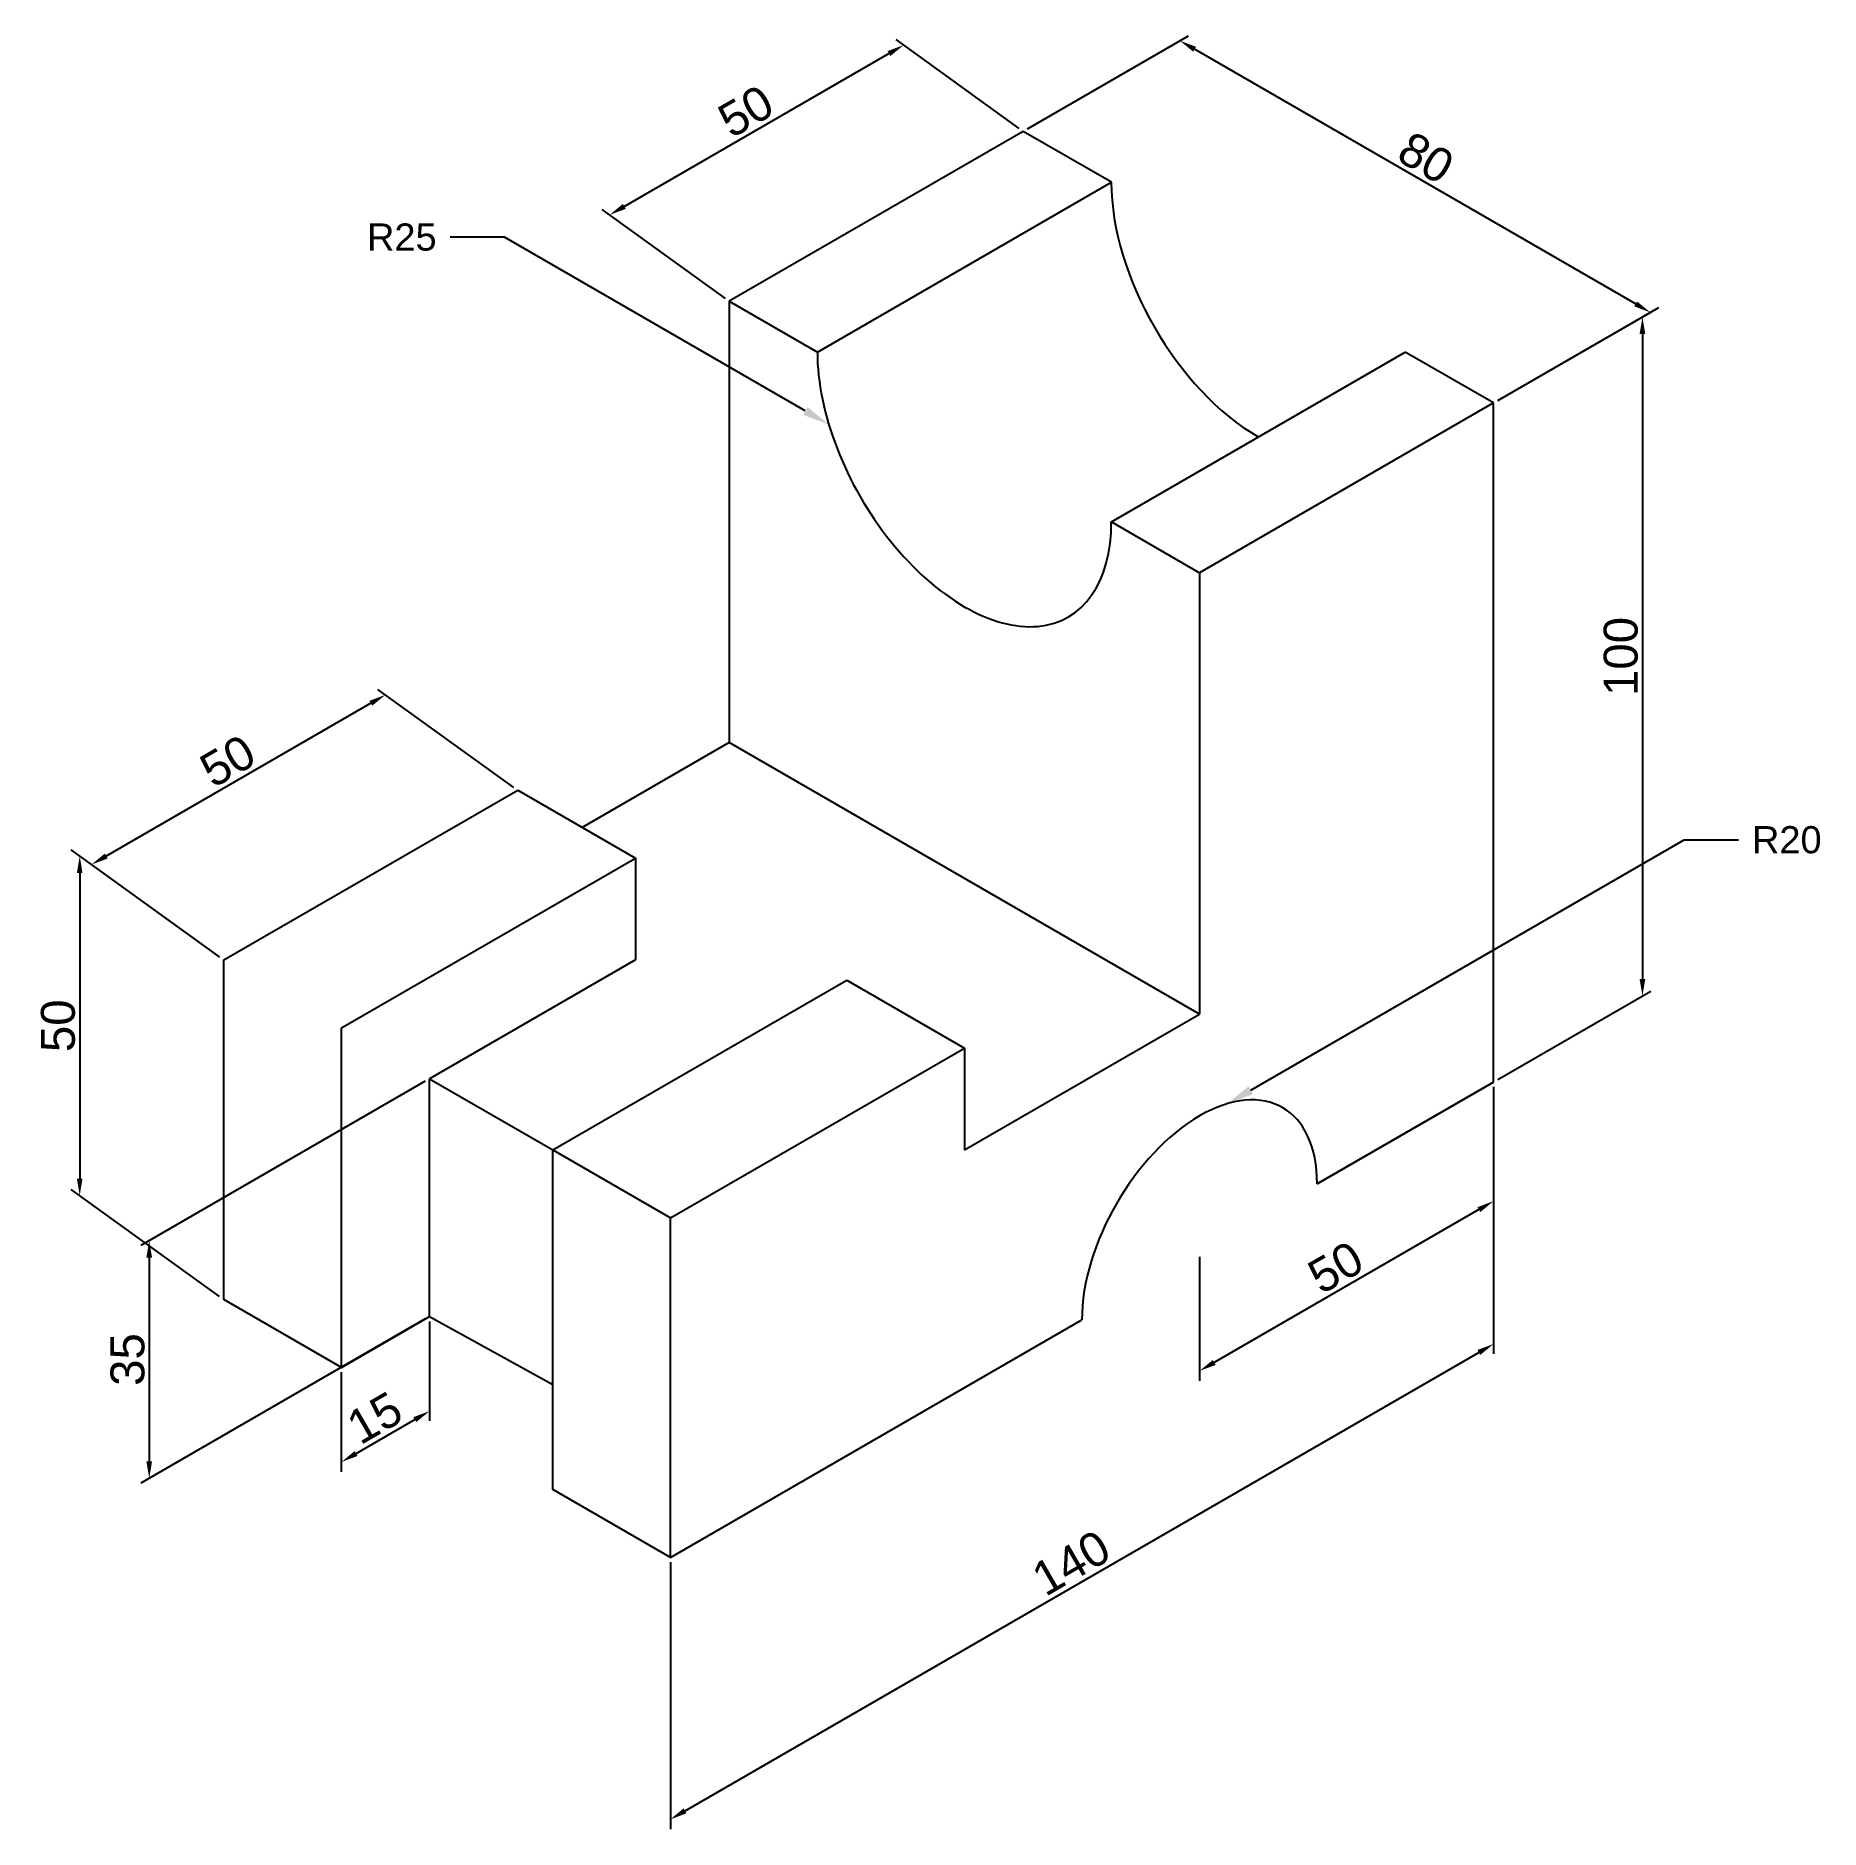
# Model space of a CAD drawing. Header units: millimetres. Extents: x 475 to 737, y 94 to 358.
import ezdxf
from ezdxf import colors
from ezdxf.entities.mleader import LeaderData, LeaderLine
from ezdxf.math import Vec2, Vec3

# ---------------------------------------------------------------- set-up
doc = ezdxf.new("R2010")
doc.units = ezdxf.units.MM
doc.styles.get("Standard").update_dxf_attribs({"font": 'arial.ttf'})
doc.dimstyles.new('ISO-25', dxfattribs={"dimtxt": 5, "dimasz": 2.5, "dimexe": 1.25, "dimexo": 0.625, "dimtad": 1, "dimtxsty": 'Standard', "dimcen": 2.5, "dimadec": 0, "dimazin": 0, "dimtfac": 1, "dimtmove": 0, "dimatfit": 3, "dimfxl": 1, "dimarcsym": 0})

# ---------------------------------------------------------------- blocks, each defined once
blk = doc.blocks.new('*D8')
at = {"color": 0, "lineweight": -2, "transparency": 16777216}
for p, q in [((689.37, 203.05), (689.37, 163.75)), ((570.29, 96.44), (687.21, 163.94)), ((568.13, 133.05), (568.13, 93.75))]:
    blk.add_line(p, q, dxfattribs=at)
at = {"color": 0, "transparency": 16777216}
for points in [[(687, 164.31), (687.42, 163.58), (689.37, 165.19)], [(570.09, 96.81), (570.5, 96.08), (568.13, 95.19)]]:
    blk.add_solid(points, dxfattribs=at)
at = {"layer": 'Defpoints', "color": 0, "transparency": 16777216}
for p in [(689.37, 203.78), (689.37, 165.19), (568.13, 133.78)]:
    blk.add_point(p, dxfattribs=at)
at = {"color": 0, "transparency": 16777216, "insert": (627.16, 132.95), "char_height": 5, "attachment_point": 5, "rotation": 30}
blk.add_mtext('140', dxfattribs=at)
blk = doc.blocks.new('*D9')
at = {"color": 0, "lineweight": -2, "transparency": 16777216}
for p, q in [((689.37, 203.05), (689.37, 184.78)), ((687.21, 184.98), (648.24, 162.48)), ((646.07, 178.05), (646.07, 159.78))]:
    blk.add_line(p, q, dxfattribs=at)
at = {"color": 0, "transparency": 16777216}
for points in [[(687, 185.34), (687.42, 184.61), (689.37, 186.23)], [(648.03, 162.84), (648.44, 162.11), (646.07, 161.23)]]:
    blk.add_solid(points, dxfattribs=at)
at = {"layer": 'Defpoints', "color": 0, "transparency": 16777216}
for p in [(689.37, 203.78), (646.07, 178.78), (646.07, 161.23)]:
    blk.add_point(p, dxfattribs=at)
at = {"color": 0, "transparency": 16777216, "insert": (666.13, 176.48), "char_height": 5, "attachment_point": 5, "rotation": 30}
blk.add_mtext('50', dxfattribs=at)
blk = doc.blocks.new('*D10')
at = {"color": 0, "lineweight": -2, "transparency": 16777216}
for p, q in [((690, 304.14), (712.56, 317.16)), ((711.31, 313.94), (711.31, 218.94)), ((690, 204.14), (712.56, 217.16))]:
    blk.add_line(p, q, dxfattribs=at)
at = {"color": 0, "transparency": 16777216}
for points in [[(710.89, 313.94), (711.72, 313.94), (711.31, 316.44)], [(710.89, 218.94), (711.72, 218.94), (711.31, 216.44)]]:
    blk.add_solid(points, dxfattribs=at)
at = {"layer": 'Defpoints', "color": 0, "transparency": 16777216}
for p in [(689.37, 303.78), (711.31, 216.44), (689.37, 203.78)]:
    blk.add_point(p, dxfattribs=at)
at = {"color": 0, "transparency": 16777216, "insert": (708.13, 266.44), "char_height": 5, "attachment_point": 5, "rotation": 90}
blk.add_mtext('100', dxfattribs=at)
blk = doc.blocks.new('*D11')
at = {"color": 0, "lineweight": -2, "transparency": 16777216}
for p, q in [((620.72, 344.14), (644.44, 357.84)), ((645.36, 355.86), (710.31, 318.36)), ((690, 304.14), (713.72, 317.84))]:
    blk.add_line(p, q, dxfattribs=at)
at = {"color": 0, "transparency": 16777216}
for points in [[(645.56, 356.22), (645.15, 355.5), (643.19, 357.11)], [(710.52, 318.72), (710.1, 318), (712.47, 317.11)]]:
    blk.add_solid(points, dxfattribs=at)
at = {"layer": 'Defpoints', "color": 0, "transparency": 16777216}
for p in [(620.09, 343.78), (712.47, 317.11), (689.37, 303.78)]:
    blk.add_point(p, dxfattribs=at)
at = {"color": 0, "transparency": 16777216, "insert": (679.42, 339.87), "char_height": 5, "attachment_point": 5, "rotation": 330}
blk.add_mtext('80', dxfattribs=at)
blk = doc.blocks.new('*D12')
at = {"color": 0, "lineweight": -2, "transparency": 16777216}
for p, q in [((619.53, 344.18), (601.38, 357.28)), ((561.35, 332.72), (600.32, 355.22)), ((576.23, 319.18), (558.08, 332.28))]:
    blk.add_line(p, q, dxfattribs=at)
at = {"color": 0, "transparency": 16777216}
for points in [[(600.12, 355.59), (600.53, 354.86), (602.49, 356.47)], [(561.14, 333.09), (561.56, 332.36), (559.19, 331.47)]]:
    blk.add_solid(points, dxfattribs=at)
at = {"layer": 'Defpoints', "color": 0, "transparency": 16777216}
for p in [(602.49, 356.47), (620.09, 343.78), (576.79, 318.78)]:
    blk.add_point(p, dxfattribs=at)
at = {"color": 0, "transparency": 16777216, "insert": (579.25, 346.73), "char_height": 5, "attachment_point": 5, "rotation": 30}
blk.add_mtext('50', dxfattribs=at)
blk = doc.blocks.new('*D13')
at = {"color": 0, "lineweight": -2, "transparency": 16777216}
for p, q in [((545.1, 247.15), (525.07, 261.6)), ((524.01, 259.55), (485.04, 237.05)), ((501.8, 222.15), (481.77, 236.6))]:
    blk.add_line(p, q, dxfattribs=at)
at = {"color": 0, "transparency": 16777216}
for points in [[(523.81, 259.91), (524.22, 259.19), (526.18, 260.8)], [(484.83, 237.41), (485.25, 236.69), (482.88, 235.8)]]:
    blk.add_solid(points, dxfattribs=at)
at = {"layer": 'Defpoints', "color": 0, "transparency": 16777216}
for p in [(545.65, 246.75), (482.88, 235.8), (502.35, 221.75)]:
    blk.add_point(p, dxfattribs=at)
at = {"color": 0, "transparency": 16777216, "insert": (502.94, 251.05), "char_height": 5, "attachment_point": 5, "rotation": 30}
blk.add_mtext('50', dxfattribs=at)
blk = doc.blocks.new('*D14')
at = {"color": 0, "lineweight": -2, "transparency": 16777216}
for p, q in [((501.73, 222.2), (479.89, 237.96)), ((481.14, 234.56), (481.14, 189.56)), ((501.73, 172.2), (479.89, 187.96))]:
    blk.add_line(p, q, dxfattribs=at)
at = {"color": 0, "transparency": 16777216}
for points in [[(480.72, 234.56), (481.55, 234.56), (481.14, 237.06)], [(480.72, 189.56), (481.55, 189.56), (481.14, 187.06)]]:
    blk.add_solid(points, dxfattribs=at)
at = {"layer": 'Defpoints', "color": 0, "transparency": 16777216}
for p in [(502.35, 221.75), (481.14, 187.06), (502.35, 171.75)]:
    blk.add_point(p, dxfattribs=at)
at = {"color": 0, "transparency": 16777216, "insert": (477.96, 212.06), "char_height": 5, "attachment_point": 5, "rotation": 90}
blk.add_mtext('50', dxfattribs=at)
blk = doc.blocks.new('*D15')
at = {"color": 0, "lineweight": -2, "transparency": 16777216}
for p, q in [((532.04, 203.89), (490.13, 179.69)), ((491.38, 177.91), (491.38, 147.91)), ((532.04, 168.89), (490.13, 144.69))]:
    blk.add_line(p, q, dxfattribs=at)
at = {"color": 0, "transparency": 16777216}
for points in [[(490.96, 177.91), (491.79, 177.91), (491.38, 180.41)], [(490.96, 147.91), (491.79, 147.91), (491.38, 145.41)]]:
    blk.add_solid(points, dxfattribs=at)
at = {"layer": 'Defpoints', "color": 0, "transparency": 16777216}
for p in [(532.66, 204.25), (532.66, 169.25), (491.38, 145.41)]:
    blk.add_point(p, dxfattribs=at)
at = {"color": 0, "transparency": 16777216, "insert": (488.2, 162.91), "char_height": 5, "attachment_point": 5, "rotation": 90}
blk.add_mtext('35', dxfattribs=at)
blk = doc.blocks.new('*D16')
at = {"color": 0, "lineweight": -2, "transparency": 16777216}
for p, q in [((532.66, 168.53), (532.66, 153.87)), ((519.67, 161.03), (519.67, 146.37)), ((521.84, 149.06), (530.5, 154.06))]:
    blk.add_line(p, q, dxfattribs=at)
at = {"color": 0, "transparency": 16777216}
for points in [[(530.29, 154.42), (530.71, 153.7), (532.66, 155.31)], [(521.63, 149.42), (522.05, 148.7), (519.67, 147.81)]]:
    blk.add_solid(points, dxfattribs=at)
at = {"layer": 'Defpoints', "color": 0, "transparency": 16777216}
for p in [(532.66, 169.25), (519.67, 161.75), (532.66, 155.31)]:
    blk.add_point(p, dxfattribs=at)
at = {"color": 0, "transparency": 16777216, "insert": (524.58, 154.31), "char_height": 5, "attachment_point": 5, "rotation": 30}
blk.add_mtext('15', dxfattribs=at)

msp = doc.modelspace()

# ---------------------------------------------------------------- linework, layer by layer
for p, q in [((620.09, 343.776), (576.789, 318.776)), ((633.081, 336.276), (620.09, 343.776)), ((589.78, 311.276), (633.081, 336.276)), ((576.789, 318.776), (589.78, 311.276)), ((576.789, 318.776), (576.789, 253.776)), ((633.081, 286.276), (676.382, 311.276)), ((689.372, 303.776), (676.382, 311.276)), ((689.372, 303.776), (646.071, 278.776)), ((689.372, 203.776), (689.372, 303.776)), ((633.081, 286.276), (646.071, 278.776)), ((646.071, 278.776), (646.071, 213.776)), ((576.789, 253.776), (555.139, 241.276)), ((646.071, 213.776), (576.789, 253.776)), ((502.353, 221.752), (545.655, 246.752)), ((545.655, 246.752), (562.975, 236.752)), ((519.674, 211.752), (562.975, 236.752)), ((562.975, 236.752), (562.975, 221.752)), ((502.353, 171.752), (502.353, 221.752)), ((562.975, 221.752), (532.664, 204.252)), ((550.808, 193.776), (594.11, 218.776)), ((594.11, 218.776), (611.43, 208.776)), ((519.674, 161.752), (519.674, 211.752)), ((611.43, 193.776), (646.071, 213.776)), ((568.129, 183.776), (611.43, 208.776)), ((611.43, 208.776), (611.43, 193.776)), ((532.664, 169.252), (532.664, 204.252)), ((532.664, 204.252), (550.808, 193.776)), ((689.372, 203.776), (663.392, 188.776)), ((663.392, 188.776), (689.372, 203.776)), ((550.808, 143.776), (550.808, 193.776)), ((550.808, 193.776), (568.129, 183.776)), ((568.129, 133.776), (568.129, 183.776)), ((519.674, 161.752), (502.353, 171.752)), ((519.674, 161.752), (532.664, 169.252)), ((532.664, 169.252), (550.808, 159.228)), ((568.129, 133.776), (628.751, 168.776)), ((568.129, 133.776), (550.808, 143.776))]:
    msp.add_line(p, q)
for centre, major_axis, start_param, end_param in [((654.731, 323.776), (15.309, -26.517), 3.9269908, 5.4977871), ((611.43, 298.776), (15.309, -26.517), 3.9269908, 7.0685835), ((646.071, 178.776), (-12.247, -21.213), 2.3561945, 5.4977871)]:
    msp.add_ellipse(centre, major_axis=major_axis, ratio=0.5773503, start_param=start_param, end_param=end_param)

# ---------------------------------------------------------------- dimensions: what is measured, and where the dimension line sits
for p1, p2, distance, picture, middle in [((576.789, 318.776), (620.09, 343.776), 19.798, '*D12', (579.25, 346.727)), ((620.09, 343.776), (689.372, 303.776), 23.1, '*D11', (679.421, 339.865)), ((689.372, 303.776), (689.372, 203.776), 21.935, '*D10', (708.13, 266.441)), ((545.655, 246.752), (502.353, 221.752), -21.906, '*D13', (502.94, 251.055)), ((502.353, 221.752), (502.353, 171.752), -21.215, '*D14', (477.96, 212.058)), ((532.664, 204.252), (532.664, 169.252), -41.289, '*D15', (488.195, 162.914)), ((568.129, 133.776), (689.372, 203.776), -33.412, '*D8', (627.162, 132.947)), ((689.372, 203.776), (646.071, 178.776), 15.199, '*D9', (666.133, 176.478)), ((519.674, 161.752), (532.664, 169.252), -12.073, '*D16', (524.58, 154.313))]:
    dim = msp.add_aligned_dim(p1=p1, p2=p2, distance=distance, dimstyle='ISO-25')
    dim.commit()
    dim.dimension.update_dxf_attribs({"geometry": picture, "text_midpoint": middle})

# ---------------------------------------------------------------- leaders
ml = msp.add_multileader_mtext('Standard')
ml.set_content('R25', color=256)
ml.set_leader_properties()
ml.build(insert=Vec2(0, 0))
ctx = ml.context
ctx.base_point, ctx.plane_origin = Vec3(522.118, 328.178), Vec3(591.475, 300.598)
ctx.text_align_type = 2
notes = []
notes.append((ctx, [(0, (1, 1, 0), (543.706, 328.178), (-1, 0), 8, [(0, [(591.475, 300.598)], 0, [])])]))
ctx.mtext.insert, ctx.mtext.alignment, ctx.mtext.flow_direction = Vec3(533.706, 330.212), 3, 5
ml = msp.add_multileader_mtext('Standard')
ml.set_content('R20', color=256)
ml.set_leader_properties()
ml.build(insert=Vec2(0, 0))
ctx = ml.context
ctx.base_point, ctx.plane_origin = Vec3(725.446, 239.422), Vec3(650.151, 200.569)
notes.append((ctx, [(0, (1, 1, 0), (717.446, 239.422), (1, 0), 8, [(0, [(650.151, 200.569)], 0, [])])]))
ctx.mtext.insert, ctx.mtext.flow_direction = Vec3(727.446, 241.456), 5
for ctx, leaders in notes:
    for number, flags, end, landing, length, lines in leaders:
        leader = LeaderData()
        leader.index, (leader.has_last_leader_line, leader.has_dogleg_vector, leader.attachment_direction) = number, flags
        leader.last_leader_point, leader.dogleg_vector, leader.dogleg_length = Vec3(end), Vec3(landing), length
        for number, points, colour, breaks in lines:
            line = LeaderLine()
            line.index, line.vertices, line.color, line.breaks = number, Vec3.list(points), colors.encode_raw_color(colour), breaks
            leader.lines.append(line)
        ctx.leaders.append(leader)

doc.saveas('drawing.dxf')
